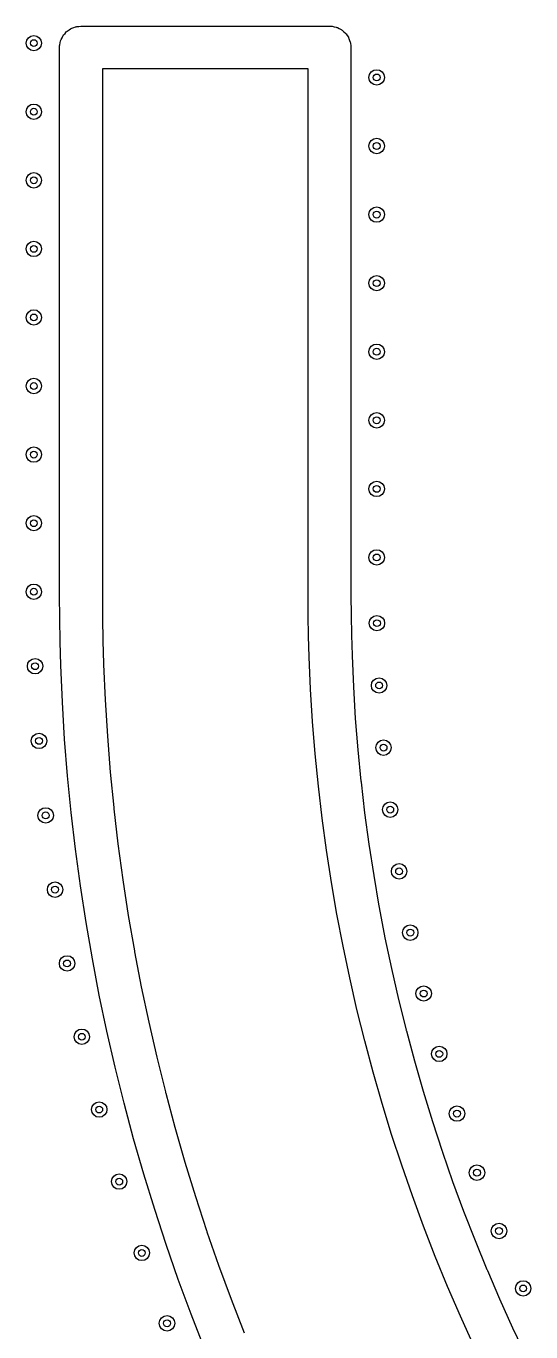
# Model space of a CAD drawing. Extents: x 97 to 313, y -171 to 213.
# Drawn here: x 112.93 to 127.65, y 110.86 to 148.94 of the extents above; entities that cross this region are included whole.
import ezdxf

# ---------------------------------------------------------------- set-up
doc = ezdxf.new("R2010")
doc.units = 0
doc.layers.add('BLACK', color=7, linetype='CONTINUOUS')

msp = doc.modelspace()

# ---------------------------------------------------------------- linework, layer by layer
at = {"layer": 'BLACK', "linetype": 'CONTINUOUS'}
for p, q in [((114.263, 148.875), (114.319, 148.893)), ((114.319, 148.893), (114.374, 148.915)), ((114.374, 148.915), (114.393, 148.917)), ((114.393, 148.917), (114.412, 148.923)), ((114.412, 148.923), (114.471, 148.927)), ((114.471, 148.927), (114.529, 148.935)), ((114.529, 148.935), (121.779, 148.935)), ((121.779, 148.935), (121.809, 148.933)), ((121.809, 148.933), (121.819, 148.933)), ((121.819, 148.933), (121.828, 148.931)), ((121.828, 148.931), (121.858, 148.93)), ((121.858, 148.93), (121.915, 148.915)), ((121.915, 148.915), (121.972, 148.904)), ((121.972, 148.904), (121.99, 148.896)), ((121.99, 148.896), (122.009, 148.891)), ((122.009, 148.891), (122.061, 148.862)), ((112.929, 148.438), (112.946, 148.524)), ((112.946, 148.524), (112.995, 148.597)), ((112.995, 148.597), (113.068, 148.646)), ((113.068, 148.646), (113.154, 148.663)), ((113.154, 148.663), (113.24, 148.646)), ((113.24, 148.646), (113.313, 148.597)), ((113.313, 148.597), (113.362, 148.524)), ((113.362, 148.524), (113.379, 148.438)), ((113.935, 148.503), (113.943, 148.521)), ((113.943, 148.521), (113.948, 148.54)), ((113.948, 148.54), (113.977, 148.591)), ((113.977, 148.591), (114.002, 148.644)), ((114.002, 148.644), (114.014, 148.66)), ((114.014, 148.66), (114.024, 148.677)), ((114.024, 148.677), (114.064, 148.72)), ((114.064, 148.72), (114.102, 148.765)), ((114.102, 148.765), (114.117, 148.777)), ((114.117, 148.777), (114.131, 148.791)), ((114.131, 148.791), (114.181, 148.823)), ((114.181, 148.823), (114.228, 148.857)), ((114.228, 148.857), (114.247, 148.864)), ((114.247, 148.864), (114.263, 148.875)), ((122.061, 148.862), (122.114, 148.837)), ((122.114, 148.837), (122.129, 148.825)), ((122.129, 148.825), (122.147, 148.815)), ((122.147, 148.815), (122.19, 148.775)), ((122.19, 148.775), (122.235, 148.737)), ((122.235, 148.737), (122.247, 148.721)), ((122.247, 148.721), (122.261, 148.708)), ((122.261, 148.708), (122.292, 148.658)), ((122.292, 148.658), (122.327, 148.611)), ((122.327, 148.611), (122.334, 148.592)), ((122.334, 148.592), (122.345, 148.576)), ((122.345, 148.576), (122.363, 148.52)), ((122.363, 148.52), (122.385, 148.465)), ((112.946, 148.352), (112.929, 148.438)), ((112.995, 148.279), (112.946, 148.352)), ((113.068, 148.23), (112.995, 148.279)), ((113.154, 148.213), (113.068, 148.23)), ((113.24, 148.23), (113.154, 148.213)), ((113.313, 148.279), (113.24, 148.23)), ((113.362, 148.352), (113.313, 148.279)), ((113.379, 148.438), (113.362, 148.352)), ((113.904, 148.31), (113.906, 148.339)), ((113.904, 132.345), (113.904, 148.31)), ((113.906, 148.349), (113.907, 148.358)), ((113.906, 148.339), (113.906, 148.349)), ((113.907, 148.358), (113.909, 148.388)), ((113.909, 148.388), (113.924, 148.445)), ((113.924, 148.445), (113.935, 148.503)), ((122.385, 148.465), (122.387, 148.445)), ((122.387, 148.445), (122.393, 148.427)), ((122.393, 148.427), (122.397, 148.368)), ((122.397, 148.368), (122.404, 148.31)), ((122.404, 148.31), (122.404, 132.345)), ((121.154, 147.685), (115.154, 147.685)), ((115.154, 147.685), (115.154, 132.345)), ((121.154, 132.345), (121.154, 147.685)), ((122.929, 147.438), (122.946, 147.524)), ((122.946, 147.352), (122.929, 147.438)), ((122.946, 147.524), (122.995, 147.597)), ((122.995, 147.597), (123.068, 147.646)), ((123.068, 147.646), (123.154, 147.663)), ((123.154, 147.663), (123.24, 147.646)), ((123.24, 147.646), (123.313, 147.597)), ((123.313, 147.597), (123.362, 147.524)), ((123.362, 147.524), (123.379, 147.438)), ((123.379, 147.438), (123.362, 147.352)), ((122.995, 147.279), (122.946, 147.352)), ((123.068, 147.23), (122.995, 147.279)), ((123.154, 147.213), (123.068, 147.23)), ((123.24, 147.23), (123.154, 147.213)), ((123.313, 147.279), (123.24, 147.23)), ((123.362, 147.352), (123.313, 147.279)), ((112.995, 146.597), (113.068, 146.646)), ((113.068, 146.646), (113.154, 146.663)), ((113.154, 146.663), (113.24, 146.646)), ((113.24, 146.646), (113.313, 146.597)), ((112.929, 146.438), (112.946, 146.524)), ((112.946, 146.352), (112.929, 146.438)), ((112.946, 146.524), (112.995, 146.597)), ((112.995, 146.279), (112.946, 146.352)), ((113.068, 146.23), (112.995, 146.279)), ((113.154, 146.213), (113.068, 146.23)), ((113.24, 146.23), (113.154, 146.213)), ((113.313, 146.279), (113.24, 146.23)), ((113.313, 146.597), (113.362, 146.524)), ((113.362, 146.352), (113.313, 146.279)), ((113.362, 146.524), (113.379, 146.438)), ((113.379, 146.438), (113.362, 146.352)), ((122.929, 145.439), (122.946, 145.525)), ((122.946, 145.525), (122.995, 145.598)), ((122.995, 145.598), (123.068, 145.646)), ((123.068, 145.646), (123.154, 145.664)), ((123.154, 145.664), (123.24, 145.646)), ((123.24, 145.646), (123.313, 145.598)), ((123.313, 145.598), (123.362, 145.525)), ((123.362, 145.525), (123.379, 145.439)), ((122.946, 145.352), (122.929, 145.439)), ((122.995, 145.279), (122.946, 145.352)), ((123.068, 145.231), (122.995, 145.279)), ((123.154, 145.214), (123.068, 145.231)), ((123.24, 145.231), (123.154, 145.214)), ((123.313, 145.279), (123.24, 145.231)), ((123.362, 145.352), (123.313, 145.279)), ((123.379, 145.439), (123.362, 145.352)), ((112.929, 144.439), (112.946, 144.525)), ((112.946, 144.352), (112.929, 144.439)), ((112.946, 144.525), (112.995, 144.598)), ((112.995, 144.279), (112.946, 144.352)), ((112.995, 144.598), (113.068, 144.646)), ((113.068, 144.646), (113.154, 144.664)), ((113.154, 144.664), (113.24, 144.646)), ((113.24, 144.646), (113.313, 144.598)), ((113.313, 144.598), (113.362, 144.525)), ((113.362, 144.352), (113.313, 144.279)), ((113.362, 144.525), (113.379, 144.439)), ((113.379, 144.439), (113.362, 144.352)), ((113.068, 144.231), (112.995, 144.279)), ((113.154, 144.214), (113.068, 144.231)), ((113.24, 144.231), (113.154, 144.214)), ((113.313, 144.279), (113.24, 144.231)), ((122.946, 143.525), (122.995, 143.598)), ((122.995, 143.598), (123.068, 143.646)), ((123.068, 143.646), (123.154, 143.664)), ((123.154, 143.664), (123.24, 143.646)), ((123.24, 143.646), (123.313, 143.598)), ((123.313, 143.598), (123.362, 143.525)), ((122.929, 143.439), (122.946, 143.525)), ((122.946, 143.352), (122.929, 143.439)), ((122.995, 143.279), (122.946, 143.352)), ((123.068, 143.231), (122.995, 143.279)), ((123.154, 143.214), (123.068, 143.231)), ((123.24, 143.231), (123.154, 143.214)), ((123.313, 143.279), (123.24, 143.231)), ((123.362, 143.352), (123.313, 143.279)), ((123.362, 143.525), (123.379, 143.439)), ((123.379, 143.439), (123.362, 143.352)), ((112.929, 142.439), (112.946, 142.525)), ((112.946, 142.352), (112.929, 142.439)), ((112.946, 142.525), (112.995, 142.598)), ((112.995, 142.598), (113.068, 142.646)), ((113.068, 142.646), (113.154, 142.664)), ((113.154, 142.664), (113.24, 142.646)), ((113.24, 142.646), (113.313, 142.598)), ((113.313, 142.598), (113.362, 142.525)), ((113.362, 142.525), (113.379, 142.439)), ((113.379, 142.439), (113.362, 142.352)), ((112.995, 142.279), (112.946, 142.352)), ((113.068, 142.231), (112.995, 142.279)), ((113.154, 142.214), (113.068, 142.231)), ((113.24, 142.231), (113.154, 142.214)), ((113.313, 142.279), (113.24, 142.231)), ((113.362, 142.352), (113.313, 142.279)), ((123.068, 141.647), (123.154, 141.664)), ((123.154, 141.664), (123.24, 141.647)), ((122.929, 141.439), (122.946, 141.525)), ((122.946, 141.353), (122.929, 141.439)), ((122.946, 141.525), (122.995, 141.598)), ((122.995, 141.28), (122.946, 141.353)), ((122.995, 141.598), (123.068, 141.647)), ((123.068, 141.231), (122.995, 141.28)), ((123.24, 141.647), (123.313, 141.598)), ((123.313, 141.28), (123.24, 141.231)), ((123.313, 141.598), (123.362, 141.525)), ((123.362, 141.353), (123.313, 141.28)), ((123.362, 141.525), (123.379, 141.439)), ((123.379, 141.439), (123.362, 141.353)), ((123.154, 141.214), (123.068, 141.231)), ((123.24, 141.231), (123.154, 141.214)), ((112.929, 140.439), (112.946, 140.525)), ((112.946, 140.525), (112.995, 140.598)), ((112.995, 140.598), (113.068, 140.647)), ((113.068, 140.647), (113.154, 140.664)), ((113.154, 140.664), (113.24, 140.647)), ((113.24, 140.647), (113.313, 140.598)), ((113.313, 140.598), (113.362, 140.525)), ((113.362, 140.525), (113.379, 140.439)), ((112.946, 140.353), (112.929, 140.439)), ((112.995, 140.28), (112.946, 140.353)), ((113.068, 140.231), (112.995, 140.28)), ((113.154, 140.214), (113.068, 140.231)), ((113.24, 140.231), (113.154, 140.214)), ((113.313, 140.28), (113.24, 140.231)), ((113.362, 140.353), (113.313, 140.28)), ((113.379, 140.439), (113.362, 140.353)), ((122.929, 139.439), (122.946, 139.525)), ((122.946, 139.353), (122.929, 139.439)), ((122.946, 139.525), (122.995, 139.598)), ((122.995, 139.598), (123.068, 139.647)), ((123.068, 139.647), (123.154, 139.664)), ((123.154, 139.664), (123.24, 139.647)), ((123.24, 139.647), (123.313, 139.598)), ((123.313, 139.598), (123.362, 139.525)), ((123.362, 139.525), (123.379, 139.439)), ((123.379, 139.439), (123.362, 139.353)), ((122.995, 139.28), (122.946, 139.353)), ((123.068, 139.231), (122.995, 139.28)), ((123.154, 139.214), (123.068, 139.231)), ((123.24, 139.231), (123.154, 139.214)), ((123.313, 139.28), (123.24, 139.231)), ((123.362, 139.353), (123.313, 139.28)), ((112.995, 138.598), (113.068, 138.647)), ((113.068, 138.647), (113.154, 138.664)), ((113.154, 138.664), (113.24, 138.647)), ((113.24, 138.647), (113.313, 138.598)), ((112.929, 138.439), (112.946, 138.525)), ((112.946, 138.353), (112.929, 138.439)), ((112.946, 138.525), (112.995, 138.598)), ((112.995, 138.28), (112.946, 138.353)), ((113.068, 138.231), (112.995, 138.28)), ((113.154, 138.214), (113.068, 138.231)), ((113.24, 138.231), (113.154, 138.214)), ((113.313, 138.28), (113.24, 138.231)), ((113.313, 138.598), (113.362, 138.525)), ((113.362, 138.353), (113.313, 138.28)), ((113.362, 138.525), (113.379, 138.439)), ((113.379, 138.439), (113.362, 138.353)), ((122.929, 137.44), (122.946, 137.526)), ((122.946, 137.526), (122.995, 137.599)), ((122.995, 137.599), (123.068, 137.648)), ((123.068, 137.648), (123.154, 137.665)), ((123.154, 137.665), (123.24, 137.648)), ((123.24, 137.648), (123.313, 137.599)), ((123.313, 137.599), (123.362, 137.526)), ((123.362, 137.526), (123.379, 137.44)), ((122.946, 137.354), (122.929, 137.44)), ((122.995, 137.281), (122.946, 137.354)), ((123.068, 137.232), (122.995, 137.281)), ((123.154, 137.215), (123.068, 137.232)), ((123.24, 137.232), (123.154, 137.215)), ((123.313, 137.281), (123.24, 137.232)), ((123.362, 137.354), (123.313, 137.281)), ((123.379, 137.44), (123.362, 137.354)), ((112.929, 136.44), (112.946, 136.526)), ((112.946, 136.354), (112.929, 136.44)), ((112.946, 136.526), (112.995, 136.599)), ((112.995, 136.281), (112.946, 136.354)), ((112.995, 136.599), (113.068, 136.648)), ((113.068, 136.648), (113.154, 136.665)), ((113.154, 136.665), (113.24, 136.648)), ((113.24, 136.648), (113.313, 136.599)), ((113.313, 136.599), (113.362, 136.526)), ((113.362, 136.354), (113.313, 136.281)), ((113.362, 136.526), (113.379, 136.44)), ((113.379, 136.44), (113.362, 136.354)), ((113.068, 136.232), (112.995, 136.281)), ((113.154, 136.215), (113.068, 136.232)), ((113.24, 136.232), (113.154, 136.215)), ((113.313, 136.281), (113.24, 136.232)), ((122.946, 135.526), (122.995, 135.599)), ((122.995, 135.599), (123.068, 135.648)), ((123.068, 135.648), (123.154, 135.665)), ((123.154, 135.665), (123.24, 135.648)), ((123.24, 135.648), (123.313, 135.599)), ((123.313, 135.599), (123.362, 135.526)), ((122.929, 135.44), (122.946, 135.526)), ((122.946, 135.354), (122.929, 135.44)), ((122.995, 135.281), (122.946, 135.354)), ((123.068, 135.232), (122.995, 135.281)), ((123.154, 135.215), (123.068, 135.232)), ((123.24, 135.232), (123.154, 135.215)), ((123.313, 135.281), (123.24, 135.232)), ((123.362, 135.354), (123.313, 135.281)), ((123.362, 135.526), (123.379, 135.44)), ((123.379, 135.44), (123.362, 135.354)), ((112.929, 134.44), (112.946, 134.526)), ((112.946, 134.354), (112.929, 134.44)), ((112.946, 134.526), (112.995, 134.599)), ((112.995, 134.599), (113.068, 134.648)), ((113.068, 134.648), (113.154, 134.665)), ((113.154, 134.665), (113.24, 134.648)), ((113.24, 134.648), (113.313, 134.599)), ((113.313, 134.599), (113.362, 134.526)), ((113.362, 134.526), (113.379, 134.44)), ((113.379, 134.44), (113.362, 134.354)), ((112.995, 134.281), (112.946, 134.354)), ((113.068, 134.232), (112.995, 134.281)), ((113.154, 134.215), (113.068, 134.232)), ((113.24, 134.232), (113.154, 134.215)), ((113.313, 134.281), (113.24, 134.232)), ((113.362, 134.354), (113.313, 134.281)), ((123.068, 133.649), (123.154, 133.666)), ((123.154, 133.666), (123.24, 133.649)), ((122.929, 133.441), (122.946, 133.527)), ((122.946, 133.355), (122.929, 133.441)), ((122.946, 133.527), (122.995, 133.6)), ((122.995, 133.282), (122.946, 133.355)), ((122.995, 133.6), (123.068, 133.649)), ((123.068, 133.233), (122.995, 133.282)), ((123.24, 133.649), (123.313, 133.6)), ((123.313, 133.282), (123.24, 133.233)), ((123.313, 133.6), (123.362, 133.527)), ((123.362, 133.355), (123.313, 133.282)), ((123.362, 133.527), (123.379, 133.441)), ((123.379, 133.441), (123.362, 133.355)), ((123.154, 133.216), (123.068, 133.233)), ((123.24, 133.233), (123.154, 133.216)), ((112.929, 132.441), (112.946, 132.527)), ((112.946, 132.527), (112.995, 132.6)), ((112.995, 132.6), (113.068, 132.649)), ((113.068, 132.649), (113.154, 132.666)), ((113.154, 132.666), (113.24, 132.649)), ((113.24, 132.649), (113.313, 132.6)), ((113.313, 132.6), (113.362, 132.527)), ((113.362, 132.527), (113.379, 132.441)), ((112.946, 132.355), (112.929, 132.441)), ((112.995, 132.282), (112.946, 132.355)), ((113.068, 132.233), (112.995, 132.282)), ((113.154, 132.216), (113.068, 132.233)), ((113.24, 132.233), (113.154, 132.216)), ((113.313, 132.282), (113.24, 132.233)), ((113.362, 132.355), (113.313, 132.282)), ((113.379, 132.441), (113.362, 132.355)), ((113.908, 131.662), (113.904, 132.345)), ((115.154, 132.333), (115.153, 132.331)), ((115.153, 132.331), (115.157, 131.676)), ((115.154, 132.345), (115.154, 132.341)), ((115.154, 132.341), (115.154, 132.339)), ((115.154, 132.339), (115.154, 132.333)), ((121.158, 131.745), (121.154, 132.345)), ((121.154, 132.345), (121.154, 132.345)), ((122.404, 132.345), (122.404, 132.341)), ((122.404, 132.341), (122.404, 132.339)), ((122.404, 132.339), (122.404, 132.333)), ((122.404, 132.333), (122.404, 132.333)), ((122.404, 132.333), (122.407, 131.76)), ((122.407, 131.76), (122.417, 131.174)), ((113.92, 130.978), (113.908, 131.662)), ((115.157, 131.676), (115.169, 131.007)), ((121.168, 131.146), (121.158, 131.745)), ((122.936, 131.524), (122.953, 131.61)), ((122.953, 131.438), (122.936, 131.524)), ((122.953, 131.61), (123.002, 131.683)), ((123.002, 131.365), (122.953, 131.438)), ((123.002, 131.683), (123.075, 131.732)), ((123.075, 131.732), (123.161, 131.749)), ((123.161, 131.749), (123.247, 131.732)), ((123.247, 131.732), (123.32, 131.683)), ((123.32, 131.683), (123.369, 131.61)), ((123.369, 131.438), (123.32, 131.365)), ((123.369, 131.61), (123.386, 131.524)), ((123.386, 131.524), (123.369, 131.438)), ((115.169, 131.007), (115.188, 130.34)), ((121.185, 130.546), (121.168, 131.146)), ((122.417, 131.174), (122.434, 130.59)), ((123.075, 131.316), (123.002, 131.365)), ((123.161, 131.299), (123.075, 131.316)), ((123.247, 131.316), (123.161, 131.299)), ((123.32, 131.365), (123.247, 131.316)), ((113.94, 130.296), (113.92, 130.978)), ((112.965, 130.269), (112.982, 130.355)), ((112.982, 130.183), (112.965, 130.269)), ((112.982, 130.355), (113.031, 130.428)), ((113.031, 130.428), (113.104, 130.477)), ((113.104, 130.477), (113.19, 130.494)), ((113.19, 130.494), (113.276, 130.477)), ((113.276, 130.477), (113.349, 130.428)), ((113.349, 130.428), (113.398, 130.355)), ((113.398, 130.355), (113.415, 130.269)), ((113.415, 130.269), (113.398, 130.183)), ((113.94, 130.295), (113.94, 130.296)), ((113.987, 129.219), (113.94, 130.295)), ((115.188, 130.34), (115.189, 130.332)), ((115.189, 130.332), (115.188, 130.316)), ((115.188, 130.316), (115.233, 129.285)), ((121.227, 129.602), (121.185, 130.546)), ((121.185, 130.546), (121.185, 130.546)), ((121.185, 130.546), (121.185, 130.546)), ((122.434, 130.59), (122.435, 130.583)), ((122.435, 130.583), (122.434, 130.569)), ((122.434, 130.569), (122.473, 129.668)), ((113.031, 130.11), (112.982, 130.183)), ((113.104, 130.061), (113.031, 130.11)), ((113.19, 130.044), (113.104, 130.061)), ((113.276, 130.061), (113.19, 130.044)), ((113.349, 130.11), (113.276, 130.061)), ((113.398, 130.183), (113.349, 130.11)), ((123.016, 129.793), (123.065, 129.866)), ((123.065, 129.866), (123.138, 129.915)), ((123.138, 129.915), (123.224, 129.932)), ((123.224, 129.932), (123.31, 129.915)), ((123.31, 129.915), (123.383, 129.866)), ((123.383, 129.866), (123.432, 129.793)), ((121.285, 128.658), (121.227, 129.602)), ((122.473, 129.668), (122.53, 128.747)), ((122.999, 129.707), (123.016, 129.793)), ((123.016, 129.621), (122.999, 129.707)), ((123.065, 129.548), (123.016, 129.621)), ((123.138, 129.499), (123.065, 129.548)), ((123.224, 129.482), (123.138, 129.499)), ((123.31, 129.499), (123.224, 129.482)), ((123.383, 129.548), (123.31, 129.499)), ((123.432, 129.621), (123.383, 129.548)), ((123.432, 129.793), (123.449, 129.707)), ((123.449, 129.707), (123.432, 129.621)), ((114.053, 128.144), (113.987, 129.219)), ((115.233, 129.285), (115.298, 128.233)), ((122.53, 128.747), (122.604, 127.827)), ((121.361, 127.716), (121.285, 128.658)), ((113.08, 128.091), (113.098, 128.177)), ((113.098, 128.005), (113.08, 128.091)), ((113.098, 128.177), (113.146, 128.25)), ((113.146, 127.932), (113.098, 128.005)), ((113.146, 128.25), (113.219, 128.299)), ((113.219, 128.299), (113.305, 128.316)), ((113.305, 128.316), (113.391, 128.299)), ((113.391, 128.299), (113.464, 128.25)), ((113.464, 128.25), (113.513, 128.177)), ((113.513, 128.005), (113.464, 127.932)), ((113.513, 128.177), (113.53, 128.091)), ((113.53, 128.091), (113.513, 128.005)), ((114.14, 127.071), (114.053, 128.144)), ((115.298, 128.233), (115.382, 127.182)), ((123.128, 127.894), (123.145, 127.98)), ((123.145, 127.98), (123.194, 128.053)), ((123.194, 128.053), (123.267, 128.101)), ((123.267, 128.101), (123.353, 128.119)), ((123.353, 128.119), (123.439, 128.101)), ((123.439, 128.101), (123.512, 128.053)), ((123.512, 128.053), (123.561, 127.98)), ((123.561, 127.98), (123.578, 127.894)), ((113.219, 127.883), (113.146, 127.932)), ((113.305, 127.866), (113.219, 127.883)), ((113.391, 127.883), (113.305, 127.866)), ((113.464, 127.932), (113.391, 127.883)), ((121.454, 126.775), (121.361, 127.716)), ((122.604, 127.827), (122.693, 126.92)), ((123.145, 127.807), (123.128, 127.894)), ((123.194, 127.734), (123.145, 127.807)), ((123.267, 127.686), (123.194, 127.734)), ((123.353, 127.669), (123.267, 127.686)), ((123.439, 127.686), (123.353, 127.669)), ((123.512, 127.734), (123.439, 127.686)), ((123.561, 127.807), (123.512, 127.734)), ((123.578, 127.894), (123.561, 127.807)), ((115.382, 127.182), (115.484, 126.146)), ((114.245, 125.999), (114.14, 127.071)), ((122.693, 126.92), (122.697, 126.903)), ((122.697, 126.903), (122.697, 126.888)), ((122.697, 126.888), (122.801, 125.993)), ((121.563, 125.837), (121.454, 126.775)), ((121.454, 126.775), (121.454, 126.775)), ((113.292, 126.004), (113.341, 126.077)), ((113.341, 126.077), (113.414, 126.125)), ((113.414, 126.125), (113.5, 126.143)), ((113.5, 126.143), (113.586, 126.125)), ((113.586, 126.125), (113.659, 126.077)), ((113.659, 126.077), (113.708, 126.004)), ((115.484, 126.146), (115.489, 126.126)), ((115.489, 126.126), (115.488, 126.11)), ((115.488, 126.11), (115.608, 125.085)), ((123.323, 126.087), (123.34, 126.173)), ((123.34, 126.001), (123.323, 126.087)), ((123.34, 126.173), (123.388, 126.246)), ((123.388, 126.246), (123.461, 126.295)), ((123.461, 126.295), (123.548, 126.312)), ((123.548, 126.312), (123.634, 126.295)), ((123.634, 126.295), (123.707, 126.246)), ((123.707, 126.246), (123.755, 126.173)), ((123.755, 126.173), (123.773, 126.087)), ((123.773, 126.087), (123.755, 126.001)), ((113.275, 125.918), (113.292, 126.004)), ((113.292, 125.832), (113.275, 125.918)), ((113.341, 125.759), (113.292, 125.832)), ((113.414, 125.71), (113.341, 125.759)), ((113.5, 125.693), (113.414, 125.71)), ((113.586, 125.71), (113.5, 125.693)), ((113.659, 125.759), (113.586, 125.71)), ((113.708, 125.832), (113.659, 125.759)), ((113.708, 126.004), (113.725, 125.918)), ((113.725, 125.918), (113.708, 125.832)), ((114.37, 124.929), (114.245, 125.999)), ((114.245, 125.999), (114.245, 125.999)), ((121.69, 124.9), (121.563, 125.837)), ((122.801, 125.993), (122.925, 125.079)), ((123.388, 125.928), (123.34, 126.001)), ((123.461, 125.879), (123.388, 125.928)), ((123.548, 125.862), (123.461, 125.879)), ((123.634, 125.879), (123.548, 125.862)), ((123.707, 125.928), (123.634, 125.879)), ((123.755, 126.001), (123.707, 125.928)), ((114.515, 123.862), (114.37, 124.929)), ((115.608, 125.085), (115.75, 124.04)), ((121.834, 123.966), (121.69, 124.9)), ((122.925, 125.079), (123.066, 124.167)), ((123.066, 124.167), (123.221, 123.269)), ((123.583, 124.287), (123.6, 124.373)), ((123.6, 124.201), (123.583, 124.287)), ((123.6, 124.373), (123.649, 124.446)), ((123.649, 124.128), (123.6, 124.201)), ((123.649, 124.446), (123.722, 124.495)), ((123.722, 124.495), (123.808, 124.512)), ((123.808, 124.512), (123.894, 124.495)), ((123.894, 124.495), (123.967, 124.446)), ((123.967, 124.446), (124.016, 124.373)), ((124.016, 124.201), (123.967, 124.128)), ((124.016, 124.373), (124.033, 124.287)), ((124.033, 124.287), (124.016, 124.201)), ((113.548, 123.754), (113.565, 123.84)), ((113.565, 123.668), (113.548, 123.754)), ((113.565, 123.84), (113.614, 123.913)), ((113.614, 123.913), (113.687, 123.962)), ((113.687, 123.962), (113.773, 123.979)), ((113.773, 123.979), (113.859, 123.962)), ((113.859, 123.962), (113.932, 123.913)), ((113.932, 123.913), (113.98, 123.84)), ((113.98, 123.84), (113.998, 123.754)), ((113.998, 123.754), (113.98, 123.668)), ((114.679, 122.797), (114.515, 123.862)), ((115.75, 124.04), (115.91, 122.998)), ((121.995, 123.034), (121.834, 123.966)), ((123.722, 124.079), (123.649, 124.128)), ((123.808, 124.062), (123.722, 124.079)), ((123.894, 124.079), (123.808, 124.062)), ((123.967, 124.128), (123.894, 124.079)), ((113.614, 123.595), (113.565, 123.668)), ((113.687, 123.546), (113.614, 123.595)), ((113.773, 123.529), (113.687, 123.546)), ((113.859, 123.546), (113.773, 123.529)), ((113.932, 123.595), (113.859, 123.546)), ((113.98, 123.668), (113.932, 123.595)), ((115.91, 122.998), (116.087, 121.973)), ((122.172, 122.106), (121.995, 123.034)), ((121.995, 123.034), (121.995, 123.034)), ((121.995, 123.034), (121.995, 123.034)), ((123.221, 123.269), (123.226, 123.252)), ((123.226, 123.252), (123.226, 123.237)), ((123.226, 123.237), (123.396, 122.352)), ((114.862, 121.736), (114.679, 122.797)), ((123.925, 122.586), (123.974, 122.659)), ((123.974, 122.659), (124.047, 122.707)), ((124.047, 122.707), (124.133, 122.724)), ((124.133, 122.724), (124.219, 122.707)), ((124.219, 122.707), (124.292, 122.659)), ((124.292, 122.659), (124.341, 122.586)), ((123.396, 122.352), (123.586, 121.449)), ((123.908, 122.499), (123.925, 122.586)), ((123.925, 122.413), (123.908, 122.499)), ((123.974, 122.34), (123.925, 122.413)), ((124.047, 122.292), (123.974, 122.34)), ((124.133, 122.274), (124.047, 122.292)), ((124.219, 122.292), (124.133, 122.274)), ((124.292, 122.34), (124.219, 122.292)), ((124.341, 122.413), (124.292, 122.34)), ((124.341, 122.586), (124.358, 122.499)), ((124.358, 122.499), (124.341, 122.413)), ((116.087, 121.973), (116.093, 121.953)), ((116.093, 121.953), (116.094, 121.937)), ((116.094, 121.937), (116.288, 120.924)), ((122.367, 121.181), (122.172, 122.106)), ((113.899, 121.601), (113.916, 121.687)), ((113.916, 121.515), (113.899, 121.601)), ((113.916, 121.687), (113.965, 121.76)), ((113.965, 121.442), (113.916, 121.515)), ((113.965, 121.76), (114.038, 121.809)), ((114.038, 121.809), (114.124, 121.826)), ((114.124, 121.826), (114.21, 121.809)), ((114.21, 121.809), (114.283, 121.76)), ((114.283, 121.76), (114.332, 121.687)), ((114.332, 121.515), (114.283, 121.442)), ((114.332, 121.687), (114.349, 121.601)), ((114.349, 121.601), (114.332, 121.515)), ((115.064, 120.678), (114.862, 121.736)), ((114.862, 121.736), (114.862, 121.736)), ((114.862, 121.736), (114.862, 121.736)), ((114.038, 121.393), (113.965, 121.442)), ((114.124, 121.376), (114.038, 121.393)), ((114.21, 121.393), (114.124, 121.376)), ((114.283, 121.442), (114.21, 121.393)), ((122.578, 120.259), (122.367, 121.181)), ((123.586, 121.449), (123.792, 120.55)), ((116.288, 120.924), (116.505, 119.892)), ((124.299, 120.724), (124.316, 120.81)), ((124.316, 120.638), (124.299, 120.724)), ((124.316, 120.81), (124.365, 120.883)), ((124.365, 120.883), (124.438, 120.932)), ((124.438, 120.932), (124.524, 120.949)), ((124.524, 120.949), (124.61, 120.932)), ((124.61, 120.932), (124.683, 120.883)), ((124.683, 120.883), (124.732, 120.81)), ((124.732, 120.81), (124.749, 120.724)), ((124.749, 120.724), (124.732, 120.638)), ((115.286, 119.624), (115.064, 120.678)), ((123.792, 120.55), (124.012, 119.665)), ((124.365, 120.565), (124.316, 120.638)), ((124.438, 120.516), (124.365, 120.565)), ((124.524, 120.499), (124.438, 120.516)), ((124.61, 120.516), (124.524, 120.499)), ((124.683, 120.565), (124.61, 120.516)), ((124.732, 120.638), (124.683, 120.565)), ((122.806, 119.342), (122.578, 120.259)), ((114.346, 119.549), (114.395, 119.622)), ((114.395, 119.622), (114.468, 119.671)), ((114.468, 119.671), (114.554, 119.688)), ((114.554, 119.688), (114.64, 119.671)), ((114.64, 119.671), (114.713, 119.622)), ((114.713, 119.622), (114.762, 119.549)), ((115.527, 118.574), (115.286, 119.624)), ((116.505, 119.892), (116.74, 118.864)), ((124.012, 119.665), (124.018, 119.648)), ((124.018, 119.648), (124.02, 119.634)), ((124.02, 119.634), (124.253, 118.763)), ((114.329, 119.463), (114.346, 119.549)), ((114.346, 119.377), (114.329, 119.463)), ((114.395, 119.304), (114.346, 119.377)), ((114.468, 119.255), (114.395, 119.304)), ((114.554, 119.238), (114.468, 119.255)), ((114.64, 119.255), (114.554, 119.238)), ((114.713, 119.304), (114.64, 119.255)), ((114.762, 119.377), (114.713, 119.304)), ((114.762, 119.549), (114.779, 119.463)), ((114.779, 119.463), (114.762, 119.377)), ((123.051, 118.429), (122.806, 119.342)), ((122.806, 119.342), (122.806, 119.342)), ((124.892, 119.172), (124.978, 119.189)), ((124.978, 119.189), (125.064, 119.172)), ((116.74, 118.864), (116.991, 117.854)), ((124.753, 118.964), (124.77, 119.05)), ((124.77, 118.878), (124.753, 118.964)), ((124.77, 119.05), (124.819, 119.123)), ((124.819, 118.805), (124.77, 118.878)), ((124.819, 119.123), (124.892, 119.172)), ((124.892, 118.756), (124.819, 118.805)), ((125.064, 119.172), (125.137, 119.123)), ((125.137, 118.805), (125.064, 118.756)), ((125.137, 119.123), (125.186, 119.05)), ((125.186, 118.878), (125.137, 118.805)), ((125.186, 119.05), (125.203, 118.964)), ((125.203, 118.964), (125.186, 118.878)), ((115.787, 117.529), (115.527, 118.574)), ((123.312, 117.521), (123.051, 118.429)), ((124.253, 118.763), (124.508, 117.876)), ((124.978, 118.739), (124.892, 118.756)), ((125.064, 118.756), (124.978, 118.739)), ((116.991, 117.854), (116.999, 117.835)), ((116.999, 117.835), (117.001, 117.819)), ((117.001, 117.819), (117.268, 116.823)), ((124.508, 117.876), (124.779, 116.995)), ((114.836, 117.341), (114.853, 117.427)), ((114.853, 117.255), (114.836, 117.341)), ((114.853, 117.427), (114.902, 117.5)), ((114.902, 117.5), (114.975, 117.549)), ((114.975, 117.549), (115.061, 117.566)), ((115.061, 117.566), (115.147, 117.549)), ((115.147, 117.549), (115.22, 117.5)), ((115.22, 117.5), (115.269, 117.427)), ((115.269, 117.427), (115.286, 117.341)), ((115.286, 117.341), (115.269, 117.255)), ((116.065, 116.489), (115.787, 117.529)), ((115.787, 117.529), (115.787, 117.529)), ((123.59, 116.617), (123.312, 117.521)), ((125.271, 117.222), (125.289, 117.308)), ((125.289, 117.308), (125.337, 117.381)), ((125.337, 117.381), (125.41, 117.429)), ((125.41, 117.429), (125.496, 117.447)), ((125.496, 117.447), (125.583, 117.429)), ((125.583, 117.429), (125.656, 117.381)), ((125.656, 117.381), (125.704, 117.308)), ((125.704, 117.308), (125.721, 117.222)), ((114.902, 117.182), (114.853, 117.255)), ((114.975, 117.133), (114.902, 117.182)), ((115.061, 117.116), (114.975, 117.133)), ((115.147, 117.133), (115.061, 117.116)), ((115.22, 117.182), (115.147, 117.133)), ((115.269, 117.255), (115.22, 117.182)), ((124.779, 116.995), (125.063, 116.128)), ((125.289, 117.135), (125.271, 117.222)), ((125.337, 117.062), (125.289, 117.135)), ((125.41, 117.014), (125.337, 117.062)), ((125.496, 116.997), (125.41, 117.014)), ((125.583, 117.014), (125.496, 116.997)), ((125.656, 117.062), (125.583, 117.014)), ((125.704, 117.135), (125.656, 117.062)), ((125.721, 117.222), (125.704, 117.135)), ((117.268, 116.823), (117.559, 115.809)), ((123.884, 115.719), (123.59, 116.617)), ((116.363, 115.454), (116.065, 116.489)), ((117.559, 115.809), (117.869, 114.802)), ((125.063, 116.128), (125.07, 116.112)), ((125.07, 116.112), (125.073, 116.098)), ((125.073, 116.098), (125.369, 115.246)), ((115.436, 115.326), (115.485, 115.399)), ((115.485, 115.399), (115.558, 115.447)), ((115.558, 115.447), (115.644, 115.465)), ((115.644, 115.465), (115.73, 115.447)), ((115.73, 115.447), (115.803, 115.399)), ((115.803, 115.399), (115.852, 115.326)), ((116.68, 114.424), (116.363, 115.454)), ((124.194, 114.826), (123.884, 115.719)), ((123.884, 115.719), (123.884, 115.719)), ((125.853, 115.5), (125.87, 115.586)), ((125.87, 115.414), (125.853, 115.5)), ((125.87, 115.586), (125.918, 115.659)), ((125.918, 115.341), (125.87, 115.414)), ((125.918, 115.659), (125.991, 115.708)), ((125.991, 115.708), (126.078, 115.725)), ((126.078, 115.725), (126.164, 115.708)), ((126.164, 115.708), (126.237, 115.659)), ((126.237, 115.659), (126.285, 115.586)), ((126.285, 115.414), (126.237, 115.341)), ((126.285, 115.586), (126.303, 115.5)), ((126.303, 115.5), (126.285, 115.414)), ((115.419, 115.24), (115.436, 115.326)), ((115.436, 115.153), (115.419, 115.24)), ((115.485, 115.08), (115.436, 115.153)), ((115.558, 115.032), (115.485, 115.08)), ((115.644, 115.015), (115.558, 115.032)), ((115.73, 115.032), (115.644, 115.015)), ((115.803, 115.08), (115.73, 115.032)), ((115.852, 115.153), (115.803, 115.08)), ((115.852, 115.326), (115.869, 115.24)), ((115.869, 115.24), (115.852, 115.153)), ((125.369, 115.246), (125.688, 114.381)), ((125.991, 115.292), (125.918, 115.341)), ((126.078, 115.275), (125.991, 115.292)), ((126.164, 115.292), (126.078, 115.275)), ((126.237, 115.341), (126.164, 115.292)), ((117.869, 114.802), (118.192, 113.813)), ((124.521, 113.939), (124.194, 114.826)), ((117.015, 113.401), (116.68, 114.424)), ((125.688, 114.381), (126.022, 113.521)), ((124.864, 113.058), (124.521, 113.939)), ((126.496, 113.799), (126.513, 113.885)), ((126.513, 113.885), (126.562, 113.958)), ((126.562, 113.958), (126.635, 114.007)), ((126.635, 114.007), (126.721, 114.024)), ((126.721, 114.024), (126.807, 114.007)), ((126.807, 114.007), (126.88, 113.958)), ((126.88, 113.958), (126.929, 113.885)), ((126.929, 113.885), (126.946, 113.799)), ((118.192, 113.813), (118.201, 113.794)), ((118.201, 113.794), (118.204, 113.778)), ((118.204, 113.778), (118.543, 112.804)), ((126.022, 113.521), (126.368, 112.678)), ((126.513, 113.713), (126.496, 113.799)), ((126.562, 113.64), (126.513, 113.713)), ((126.635, 113.591), (126.562, 113.64)), ((126.721, 113.574), (126.635, 113.591)), ((126.807, 113.591), (126.721, 113.574)), ((126.88, 113.64), (126.807, 113.591)), ((126.929, 113.713), (126.88, 113.64)), ((126.946, 113.799), (126.929, 113.713)), ((116.079, 113.16), (116.096, 113.246)), ((116.096, 113.074), (116.079, 113.16)), ((116.096, 113.246), (116.145, 113.319)), ((116.145, 113.319), (116.218, 113.368)), ((116.218, 113.368), (116.304, 113.385)), ((116.304, 113.385), (116.39, 113.368)), ((116.39, 113.368), (116.463, 113.319)), ((116.463, 113.319), (116.512, 113.246)), ((116.512, 113.246), (116.529, 113.16)), ((116.529, 113.16), (116.512, 113.074)), ((117.368, 112.383), (117.015, 113.401)), ((117.015, 113.401), (117.015, 113.401)), ((116.145, 113.001), (116.096, 113.074)), ((116.218, 112.952), (116.145, 113.001)), ((116.304, 112.935), (116.218, 112.952)), ((116.39, 112.952), (116.304, 112.935)), ((116.463, 113.001), (116.39, 112.952)), ((116.512, 113.074), (116.463, 113.001)), ((118.543, 112.804), (118.907, 111.814)), ((125.222, 112.183), (124.864, 113.058)), ((117.74, 111.373), (117.368, 112.383)), ((126.368, 112.678), (126.377, 112.662)), ((126.377, 112.662), (126.381, 112.648)), ((126.381, 112.648), (126.738, 111.82)), ((127.267, 112.283), (127.34, 112.332)), ((127.34, 112.332), (127.426, 112.349)), ((127.426, 112.349), (127.512, 112.332)), ((127.512, 112.332), (127.585, 112.283)), ((125.596, 111.315), (125.222, 112.183)), ((127.201, 112.124), (127.218, 112.21)), ((127.218, 112.038), (127.201, 112.124)), ((127.218, 112.21), (127.267, 112.283)), ((127.267, 111.965), (127.218, 112.038)), ((127.34, 111.916), (127.267, 111.965)), ((127.585, 111.965), (127.512, 111.916)), ((127.585, 112.283), (127.634, 112.21)), ((127.634, 112.038), (127.585, 111.965)), ((127.634, 112.21), (127.651, 112.124)), ((127.651, 112.124), (127.634, 112.038)), ((118.907, 111.814), (119.289, 110.832)), ((126.738, 111.82), (127.119, 110.98)), ((127.426, 111.899), (127.34, 111.916)), ((127.512, 111.916), (127.426, 111.899)), ((116.814, 111.107), (116.831, 111.193)), ((116.831, 111.193), (116.88, 111.266)), ((116.88, 111.266), (116.953, 111.315)), ((116.953, 111.315), (117.039, 111.332)), ((117.039, 111.332), (117.125, 111.315)), ((117.125, 111.315), (117.198, 111.266)), ((117.198, 111.266), (117.247, 111.193)), ((117.247, 111.193), (117.264, 111.107)), ((118.131, 110.369), (117.74, 111.373)), ((125.987, 110.454), (125.596, 111.315)), ((116.831, 111.021), (116.814, 111.107)), ((116.88, 110.948), (116.831, 111.021)), ((116.953, 110.899), (116.88, 110.948)), ((117.039, 110.882), (116.953, 110.899)), ((117.125, 110.899), (117.039, 110.882)), ((117.198, 110.948), (117.125, 110.899)), ((117.247, 111.021), (117.198, 110.948)), ((117.264, 111.107), (117.247, 111.021)), ((127.119, 110.98), (127.515, 110.147))]:
    msp.add_line(p, q, dxfattribs=at)
at = {"layer": 'BLACK'}
for centre in [(113.154, 148.438), (123.154, 147.438), (113.154, 146.438), (123.154, 145.439), (113.154, 144.439), (123.154, 143.439), (113.154, 142.439), (123.154, 141.439), (113.154, 140.439), (123.154, 139.439), (113.154, 138.439), (123.154, 137.44), (113.154, 136.44), (123.154, 135.44), (113.154, 134.44), (123.154, 133.441), (113.154, 132.441), (123.161, 131.524), (113.19, 130.269), (123.224, 129.707), (113.305, 128.091), (123.353, 127.894), (123.548, 126.087), (113.5, 125.918), (123.808, 124.287), (113.773, 123.754), (124.133, 122.499), (114.124, 121.601), (124.524, 120.724), (114.554, 119.463), (124.978, 118.964), (115.061, 117.341), (125.496, 117.222), (126.078, 115.5), (115.644, 115.24), (126.721, 113.799), (116.304, 113.16), (127.426, 112.124), (117.039, 111.107)]:
    msp.add_circle(centre, 0.1, dxfattribs=at)

doc.saveas('drawing.dxf')
